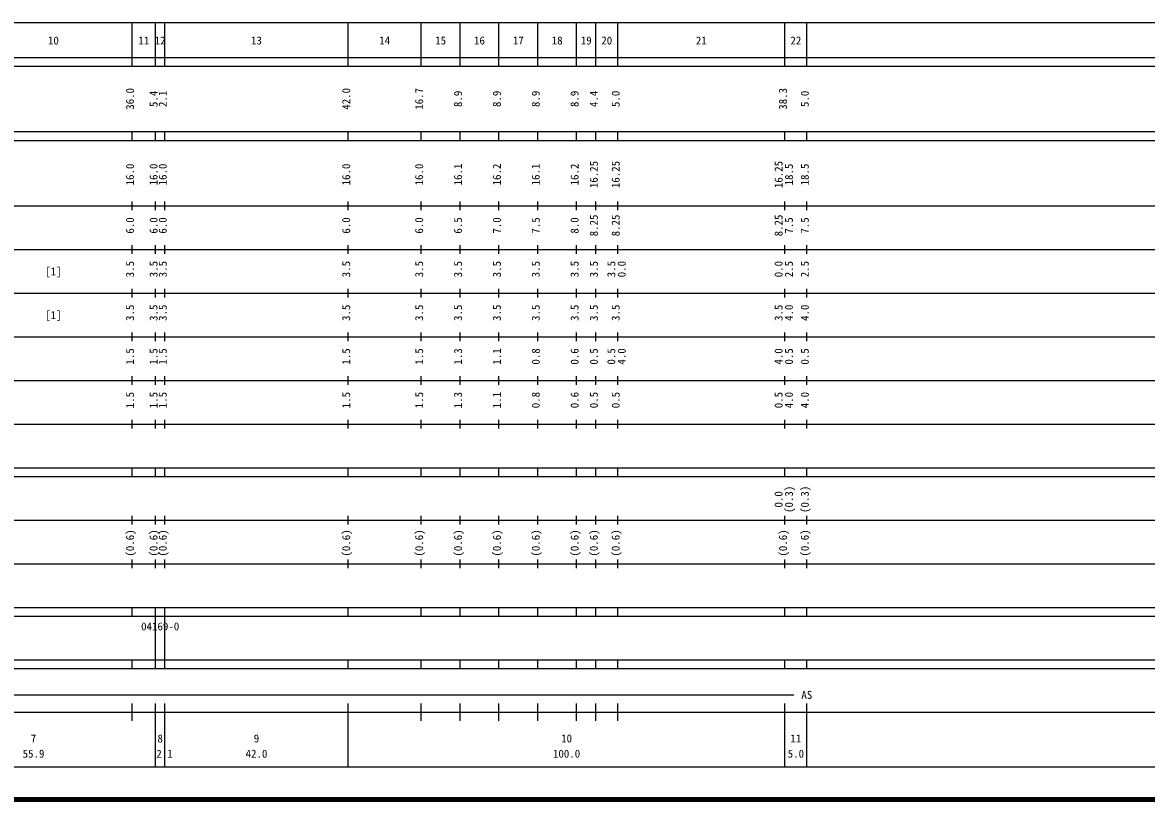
# Model space of a CAD drawing. Units: millimetres on the paper, enlarged 1000 times. Extents: x 40000 to 680000, y 20000 to 380000.
# Drawn here: x 293422 to 550783, y 20000 to 198000 of the extents above; entities that cross this region are included whole.
import ezdxf
from ezdxf.enums import TextEntityAlignment as Align

# ---------------------------------------------------------------- set-up
doc = ezdxf.new("R2010")
doc.units = ezdxf.units.MM
doc.header["$LTSCALE"] = 1000
doc.layers.add('M-TTL', color=2, linetype='Continuous', lineweight=140)
doc.layers.add('M-TTL-BAND', color=7, linetype='Continuous', lineweight=25)
doc.styles.add('ＭＳ ゴシック', font='')
doc.styles.get('ＭＳ ゴシック').set_extended_font_data('MS Gothic')

msp = doc.modelspace()

# ---------------------------------------------------------------- linework, layer by layer
at = {"layer": 'M-TTL'}
msp.add_line((40000, 20000), (680000, 20000), dxfattribs=at)
at = {"layer": 'M-TTL-BAND'}
for p, q in [((68000, 198000), (579000, 198000)), ((318500, 188000), (318500, 198000)), ((323900, 188000), (323900, 198000)), ((326000, 188000), (326000, 198000)), ((368000, 188000), (368000, 198000)), ((384700, 188000), (384700, 198000)), ((393600, 188000), (393600, 198000)), ((402500, 188000), (402500, 198000)), ((411400, 188000), (411400, 198000)), ((420300, 188000), (420300, 198000)), ((424700, 188000), (424700, 198000)), ((429700, 188000), (429700, 198000)), ((468000, 188000), (468000, 198000)), ((473000, 188000), (473000, 198000)), ((40000, 190000), (579000, 190000)), ((40000, 188000), (579000, 188000)), ((40000, 173000), (579000, 173000)), ((318500, 171000), (318500, 173000)), ((323900, 171000), (323900, 173000)), ((326000, 171000), (326000, 173000)), ((368000, 171000), (368000, 173000)), ((384700, 171000), (384700, 173000)), ((393600, 171000), (393600, 173000)), ((402500, 171000), (402500, 173000)), ((411400, 171000), (411400, 173000)), ((420300, 171000), (420300, 173000)), ((424700, 171000), (424700, 173000)), ((429700, 171000), (429700, 173000)), ((468000, 171000), (468000, 173000)), ((473000, 171000), (473000, 173000)), ((40000, 171000), (579000, 171000)), ((318500, 155000), (318500, 157000)), ((323900, 155000), (323900, 157000)), ((326000, 155000), (326000, 157000)), ((368000, 155000), (368000, 157000)), ((384700, 155000), (384700, 157000)), ((393600, 155000), (393600, 157000)), ((402500, 155000), (402500, 157000)), ((411400, 155000), (411400, 157000)), ((420300, 155000), (420300, 157000)), ((424700, 155000), (424700, 157000)), ((429700, 155000), (429700, 157000)), ((468000, 155000), (468000, 157000)), ((473000, 155000), (473000, 157000)), ((40000, 156000), (579000, 156000)), ((318500, 145000), (318500, 147000)), ((323900, 145000), (323900, 147000)), ((326000, 145000), (326000, 147000)), ((368000, 145000), (368000, 147000)), ((384700, 145000), (384700, 147000)), ((393600, 145000), (393600, 147000)), ((402500, 145000), (402500, 147000)), ((411400, 145000), (411400, 147000)), ((420300, 145000), (420300, 147000)), ((424700, 145000), (424700, 147000)), ((429700, 145000), (429700, 147000)), ((468000, 145000), (468000, 147000)), ((473000, 145000), (473000, 147000)), ((46000, 146000), (579000, 146000)), ((318500, 135000), (318500, 137000)), ((323900, 135000), (323900, 137000)), ((326000, 135000), (326000, 137000)), ((368000, 135000), (368000, 137000)), ((384700, 135000), (384700, 137000)), ((393600, 135000), (393600, 137000)), ((402500, 135000), (402500, 137000)), ((411400, 135000), (411400, 137000)), ((420300, 135000), (420300, 137000)), ((424700, 135000), (424700, 137000)), ((429700, 135000), (429700, 137000)), ((468000, 135000), (468000, 137000)), ((473000, 135000), (473000, 137000)), ((52000, 136000), (579000, 136000)), ((318500, 125000), (318500, 127000)), ((323900, 125000), (323900, 127000)), ((326000, 125000), (326000, 127000)), ((368000, 125000), (368000, 127000)), ((384700, 125000), (384700, 127000)), ((393600, 125000), (393600, 127000)), ((402500, 125000), (402500, 127000)), ((411400, 125000), (411400, 127000)), ((420300, 125000), (420300, 127000)), ((424700, 125000), (424700, 127000)), ((429700, 125000), (429700, 127000)), ((468000, 125000), (468000, 127000)), ((473000, 125000), (473000, 127000)), ((46000, 126000), (579000, 126000)), ((52000, 116000), (579000, 116000)), ((318500, 115000), (318500, 117000)), ((323900, 115000), (323900, 117000)), ((326000, 115000), (326000, 117000)), ((368000, 115000), (368000, 117000)), ((384700, 115000), (384700, 117000)), ((393600, 115000), (393600, 117000)), ((402500, 115000), (402500, 117000)), ((411400, 115000), (411400, 117000)), ((420300, 115000), (420300, 117000)), ((424700, 115000), (424700, 117000)), ((429700, 115000), (429700, 117000)), ((468000, 115000), (468000, 117000)), ((473000, 115000), (473000, 117000)), ((46000, 106000), (579000, 106000)), ((318500, 105000), (318500, 107000)), ((323900, 105000), (323900, 107000)), ((326000, 105000), (326000, 107000)), ((368000, 105000), (368000, 107000)), ((384700, 105000), (384700, 107000)), ((393600, 105000), (393600, 107000)), ((402500, 105000), (402500, 107000)), ((411400, 105000), (411400, 107000)), ((420300, 105000), (420300, 107000)), ((424700, 105000), (424700, 107000)), ((429700, 105000), (429700, 107000)), ((468000, 105000), (468000, 107000)), ((473000, 105000), (473000, 107000)), ((40000, 96000), (579000, 96000)), ((318500, 94000), (318500, 96000)), ((323900, 94000), (323900, 96000)), ((326000, 94000), (326000, 96000)), ((368000, 94000), (368000, 96000)), ((384700, 94000), (384700, 96000)), ((393600, 94000), (393600, 96000)), ((402500, 94000), (402500, 96000)), ((411400, 94000), (411400, 96000)), ((420300, 94000), (420300, 96000)), ((424700, 94000), (424700, 96000)), ((429700, 94000), (429700, 96000)), ((468000, 94000), (468000, 96000)), ((473000, 94000), (473000, 96000)), ((40000, 94000), (579000, 94000)), ((318500, 83000), (318500, 85000)), ((323900, 83000), (323900, 85000)), ((326000, 83000), (326000, 85000)), ((368000, 83000), (368000, 85000)), ((384700, 83000), (384700, 85000)), ((393600, 83000), (393600, 85000)), ((402500, 83000), (402500, 85000)), ((411400, 83000), (411400, 85000)), ((420300, 83000), (420300, 85000)), ((424700, 83000), (424700, 85000)), ((429700, 83000), (429700, 85000)), ((468000, 83000), (468000, 85000)), ((473000, 83000), (473000, 85000)), ((49000, 84000), (579000, 84000)), ((318500, 73000), (318500, 75000)), ((323900, 73000), (323900, 75000)), ((326000, 73000), (326000, 75000)), ((368000, 73000), (368000, 75000)), ((384700, 73000), (384700, 75000)), ((393600, 73000), (393600, 75000)), ((402500, 73000), (402500, 75000)), ((411400, 73000), (411400, 75000)), ((420300, 73000), (420300, 75000)), ((424700, 73000), (424700, 75000)), ((429700, 73000), (429700, 75000)), ((468000, 73000), (468000, 75000)), ((473000, 73000), (473000, 75000)), ((40000, 74000), (579000, 74000)), ((40000, 64000), (579000, 64000)), ((40000, 62000), (579000, 62000)), ((318500, 62000), (318500, 64000)), ((323900, 62000), (323900, 64000)), ((323900, 52000), (323900, 62000)), ((326000, 62000), (326000, 64000)), ((326000, 52000), (326000, 62000)), ((368000, 62000), (368000, 64000)), ((384700, 62000), (384700, 64000)), ((393600, 62000), (393600, 64000)), ((402500, 62000), (402500, 64000)), ((411400, 62000), (411400, 64000)), ((420300, 62000), (420300, 64000)), ((424700, 62000), (424700, 64000)), ((429700, 62000), (429700, 64000)), ((468000, 62000), (468000, 64000)), ((473000, 62000), (473000, 64000)), ((40000, 52000), (579000, 52000)), ((318500, 50000), (318500, 52000)), ((323900, 50000), (323900, 52000)), ((326000, 50000), (326000, 52000)), ((368000, 50000), (368000, 52000)), ((384700, 50000), (384700, 52000)), ((393600, 50000), (393600, 52000)), ((402500, 50000), (402500, 52000)), ((411400, 50000), (411400, 52000)), ((420300, 50000), (420300, 52000)), ((424700, 50000), (424700, 52000)), ((429700, 50000), (429700, 52000)), ((468000, 50000), (468000, 52000)), ((473000, 50000), (473000, 52000)), ((40000, 50000), (579000, 50000)), ((71000, 44000), (470000, 44000)), ((318500, 38000), (318500, 42000)), ((323900, 27500), (323900, 42000)), ((326000, 27500), (326000, 42000)), ((368000, 27500), (368000, 42000)), ((384700, 38000), (384700, 42000)), ((393600, 38000), (393600, 42000)), ((402500, 38000), (402500, 42000)), ((411400, 38000), (411400, 42000)), ((420300, 38000), (420300, 42000)), ((424700, 38000), (424700, 42000)), ((429700, 38000), (429700, 42000)), ((468000, 27500), (468000, 42000)), ((473000, 27500), (473000, 42000)), ((40000, 40000), (579000, 40000)), ((68000, 27500), (579000, 27500))]:
    msp.add_line(p, q, dxfattribs=at)

# ---------------------------------------------------------------- texts
at = {"layer": 'M-TTL-BAND', "style": 'ＭＳ ゴシック'}
for s, p in [('10', (300500, 192405)), ('11', (321200, 192405)), ('12', (324950, 192405)), ('13', (347000, 192405)), ('14', (376350, 192405)), ('15', (389150, 192405)), ('16', (398050, 192405)), ('17', (406950, 192405)), ('18', (415850, 192405)), ('19', (422500, 192405)), ('20', (427200, 192405)), ('21', (448850, 192405)), ('22', (470500, 192405)), ('[1]', (300500, 139500)), ('[1]', (300500, 129500)), ('AS', (473000, 42500)), ('7', (295950, 32523)), ('8', (324950, 32523)), ('9', (347000, 32523)), ('10', (418000, 32523)), ('11', (470500, 32523)), ('55.9', (295950, 29033)), ('2.1', (325932, 29033)), ('42.0', (347000, 29033)), ('100.0', (418000, 29033)), ('5.0', (470500, 29033))]:
    msp.add_text(s, height=1833, dxfattribs=at).set_placement(p, align=Align.BOTTOM_CENTER)
for s, p in [('36.0', (319500, 180500)), ('42.0', (369000, 180500)), ('16.7', (385700, 180500)), ('38.3', (469000, 180500)), ('5.4', (324900, 180500)), ('2.1', (327000, 180500)), ('8.9', (394600, 180500)), ('8.9', (403500, 180500)), ('8.9', (412400, 180500)), ('8.9', (421300, 180500)), ('4.4', (425700, 180500)), ('5.0', (430700, 180500)), ('5.0', (474000, 180500)), ('16.0', (319500, 163174)), ('16.0', (324900, 163174)), ('16.0', (327000, 163174)), ('16.0', (369000, 163174)), ('16.0', (385700, 163174)), ('16.1', (394600, 163174)), ('16.2', (403500, 163174)), ('16.1', (412400, 163174)), ('16.2', (421300, 163174)), ('16.25', (425700, 163174)), ('16.25', (430700, 163174)), ('16.25', (468000, 163174)), ('18.5', (470370, 163174)), ('18.5', (474000, 163174)), ('6.0', (319500, 151500)), ('6.0', (324900, 151500)), ('6.0', (327000, 151500)), ('6.0', (369000, 151500)), ('6.0', (385700, 151500)), ('6.5', (394600, 151500)), ('7.0', (403500, 151500)), ('7.5', (412400, 151500)), ('8.0', (421300, 151500)), ('8.25', (425700, 151500)), ('8.25', (430700, 151500)), ('8.25', (468000, 151500)), ('7.5', (470370, 151500)), ('7.5', (474000, 151500)), ('3.5', (319500, 141500)), ('3.5', (324900, 141500)), ('3.5', (327000, 141500)), ('3.5', (369000, 141500)), ('3.5', (385700, 141500)), ('3.5', (394600, 141500)), ('3.5', (403500, 141500)), ('3.5', (412400, 141500)), ('3.5', (421300, 141500)), ('3.5', (425700, 141500)), ('3.5', (429700, 141500)), ('0.0', (432070, 141500)), ('0.0', (468000, 141500)), ('2.5', (470370, 141500)), ('2.5', (474000, 141500)), ('3.5', (319500, 131500)), ('3.5', (324900, 131500)), ('3.5', (327000, 131500)), ('3.5', (369000, 131500)), ('3.5', (385700, 131500)), ('3.5', (394600, 131500)), ('3.5', (403500, 131500)), ('3.5', (412400, 131500)), ('3.5', (421300, 131500)), ('3.5', (425700, 131500)), ('3.5', (430700, 131500)), ('3.5', (468000, 131500)), ('4.0', (470370, 131500)), ('4.0', (474000, 131500)), ('1.5', (319500, 121500)), ('1.5', (324900, 121500)), ('1.5', (327000, 121500)), ('1.5', (369000, 121500)), ('1.5', (385700, 121500)), ('1.3', (394600, 121500)), ('1.1', (403500, 121500)), ('0.8', (412400, 121500)), ('0.6', (421300, 121500)), ('0.5', (425700, 121500)), ('0.5', (429700, 121500)), ('4.0', (432070, 121500)), ('4.0', (468000, 121500)), ('0.5', (470370, 121500)), ('0.5', (474000, 121500)), ('1.1', (403500, 111500)), ('0.8', (412400, 111500)), ('0.6', (421300, 111500)), ('1.5', (319500, 111500)), ('1.5', (324900, 111500)), ('1.5', (327000, 111500)), ('1.5', (369000, 111500)), ('1.5', (385700, 111500)), ('1.3', (394600, 111500)), ('0.5', (425700, 111500)), ('0.5', (430700, 111500)), ('0.5', (468000, 111500)), ('4.0', (470370, 111500)), ('4.0', (474000, 111500)), ('0.0', (468000, 88764)), ('(0.3)', (470370, 88764)), ('(0.3)', (474000, 88764)), ('(0.6)', (319500, 78764)), ('(0.6)', (324900, 78764)), ('(0.6)', (327000, 78764)), ('(0.6)', (369000, 78764)), ('(0.6)', (385700, 78764)), ('(0.6)', (394600, 78764)), ('(0.6)', (403500, 78764)), ('(0.6)', (412400, 78764)), ('(0.6)', (421300, 78764)), ('(0.6)', (425700, 78764)), ('(0.6)', (430700, 78764)), ('(0.6)', (469000, 78764)), ('(0.6)', (474000, 78764))]:
    msp.add_text(s, height=1833, rotation=90, dxfattribs=at).set_placement(p, align=Align.BOTTOM_CENTER)
msp.add_text('04169-0', height=1833, dxfattribs=at).set_placement((324950, 59655), align=Align.MIDDLE_CENTER)

doc.saveas('drawing.dxf')
